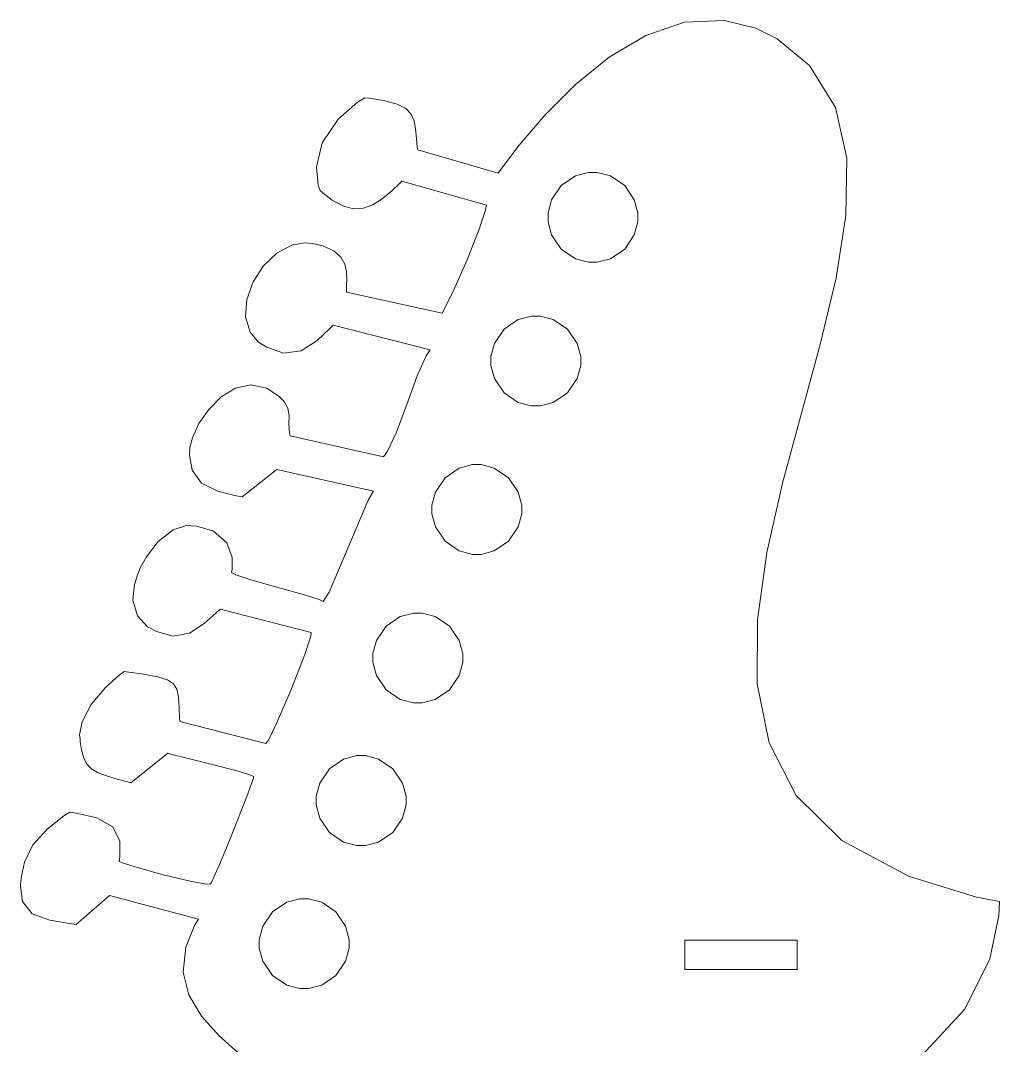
# Model space of a CAD drawing. Header units: millimetres. Extents: x -1050 to 1166, y -878 to -90.
# Drawn here: x -1008.9 to -943.5, y -475.5 to -407.1 of the extents above; entities that cross this region are included whole.
import ezdxf

# ---------------------------------------------------------------- set-up
doc = ezdxf.new("R2010")
doc.units = ezdxf.units.MM
doc.header["$MEASUREMENT"] = 0
doc.layers.add('Layer 1', color=7, linetype='Continuous')

msp = doc.modelspace()

# ---------------------------------------------------------------- linework, layer by layer
at = {"layer": 'Layer 1', "color": 142, "lineweight": 9}
for points in [[(-964.5474, -407.187), (-964.5474, -407.187), (-961.8737, -407.067), (-961.8737, -407.067)], [(-961.8737, -407.067), (-961.8737, -407.067), (-959.782, -407.578), (-959.782, -407.578)], [(-967.1269, -408.065), (-967.1269, -408.065), (-964.5474, -407.187), (-964.5474, -407.187)], [(-959.782, -407.578), (-959.782, -407.578), (-959.1548, -407.889), (-959.1548, -407.889)], [(-969.5674, -409.508), (-969.5674, -409.508), (-967.1269, -408.065), (-967.1269, -408.065)], [(-959.1548, -407.889), (-959.1548, -407.889), (-958.3473, -408.295), (-958.3473, -408.295)], [(-958.3473, -408.295), (-958.3473, -408.295), (-956.1978, -410.062), (-956.1978, -410.062)], [(-971.8206, -411.335), (-971.8206, -411.335), (-969.5674, -409.508), (-969.5674, -409.508)], [(-956.1978, -410.062), (-956.1978, -410.062), (-954.4477, -412.881), (-954.4477, -412.881)], [(-973.8378, -413.36), (-973.8378, -413.36), (-971.8206, -411.335), (-971.8206, -411.335)], [(-987.6667, -413.643), (-987.6667, -413.643), (-986.3755, -412.514), (-986.3755, -412.514)], [(-986.3755, -412.514), (-986.3755, -412.514), (-985.8943, -412.221), (-985.8943, -412.221)], [(-985.8943, -412.221), (-985.8943, -412.221), (-985.5789, -412.256), (-985.5789, -412.256)], [(-985.5789, -412.256), (-985.5789, -412.256), (-984.6349, -412.401), (-984.6349, -412.401)], [(-984.6349, -412.401), (-984.6349, -412.401), (-983.7406, -412.641), (-983.7406, -412.641)], [(-983.7406, -412.641), (-983.7406, -412.641), (-983.1465, -412.941), (-983.1465, -412.941)], [(-983.1465, -412.941), (-983.1465, -412.941), (-982.7856, -413.315), (-982.7856, -413.315)], [(-954.4477, -412.881), (-954.4477, -412.881), (-953.7033, -416.25), (-953.7033, -416.25)], [(-988.7331, -415.23), (-988.7331, -415.23), (-987.6667, -413.643), (-987.6667, -413.643)], [(-982.7856, -413.315), (-982.7856, -413.315), (-982.5927, -413.77), (-982.5927, -413.77)], [(-982.5927, -413.77), (-982.5927, -413.77), (-982.5016, -414.316), (-982.5016, -414.316)], [(-975.5727, -415.392), (-975.5727, -415.392), (-973.8378, -413.36), (-973.8378, -413.36)], [(-982.5016, -414.316), (-982.5016, -414.316), (-982.4466, -414.955), (-982.4466, -414.955)], [(-989.1233, -416.856), (-989.1233, -416.856), (-988.7331, -415.23), (-988.7331, -415.23)], [(-982.4466, -414.955), (-982.4466, -414.955), (-982.3902, -415.512), (-982.3902, -415.512)], [(-982.3902, -415.512), (-982.3902, -415.512), (-982.3612, -415.699), (-982.3612, -415.699)], [(-982.3612, -415.699), (-982.3612, -415.699), (-976.9757, -417.252), (-976.9757, -417.252)], [(-976.6381, -416.779), (-976.6381, -416.779), (-975.5727, -415.392), (-975.5727, -415.392)], [(-953.7033, -416.25), (-953.7033, -416.25), (-953.7626, -420.074), (-953.7626, -420.074)], [(-989.0062, -418.056), (-989.0062, -418.056), (-989.1233, -416.856), (-989.1233, -416.856)], [(-976.9757, -417.252), (-976.9757, -417.252), (-976.6381, -416.779), (-976.6381, -416.779)], [(-971.8259, -417.446), (-971.8259, -417.446), (-970.9496, -417.209), (-970.9496, -417.209)], [(-970.9496, -417.209), (-970.9496, -417.209), (-970.6575, -417.209), (-970.6575, -417.209)], [(-970.6575, -417.209), (-970.6575, -417.209), (-970.3668, -417.209), (-970.3668, -417.209)], [(-970.3668, -417.209), (-970.3668, -417.209), (-969.4901, -417.446), (-969.4901, -417.446)], [(-988.8682, -418.419), (-988.8682, -418.419), (-989.0062, -418.056), (-989.0062, -418.056)], [(-983.5822, -417.954), (-983.5822, -417.954), (-984.0863, -418.44), (-984.0863, -418.44)], [(-983.4182, -417.788), (-983.4182, -417.788), (-983.5822, -417.954), (-983.5822, -417.954)], [(-977.7737, -419.386), (-977.7737, -419.386), (-983.4182, -417.788), (-983.4182, -417.788)], [(-972.7794, -418.088), (-972.7794, -418.088), (-971.8259, -417.446), (-971.8259, -417.446)], [(-969.4901, -417.446), (-969.4901, -417.446), (-968.5366, -418.088), (-968.5366, -418.088)], [(-988.6795, -418.592), (-988.6795, -418.592), (-988.8682, -418.419), (-988.8682, -418.419)], [(-988.0621, -419.068), (-988.0621, -419.068), (-988.6795, -418.592), (-988.6795, -418.592)], [(-984.0863, -418.44), (-984.0863, -418.44), (-984.7259, -418.97), (-984.7259, -418.97)], [(-973.4218, -419.04), (-973.4218, -419.04), (-972.7794, -418.088), (-972.7794, -418.088)], [(-968.5366, -418.088), (-968.5366, -418.088), (-967.8931, -419.04), (-967.8931, -419.04)], [(-987.3234, -419.467), (-987.3234, -419.467), (-988.0621, -419.068), (-988.0621, -419.068)], [(-985.3528, -419.365), (-985.3528, -419.365), (-985.9839, -419.591), (-985.9839, -419.591)], [(-984.7259, -418.97), (-984.7259, -418.97), (-985.3528, -419.365), (-985.3528, -419.365)], [(-977.8591, -419.795), (-977.8591, -419.795), (-977.7737, -419.386), (-977.7737, -419.386)], [(-973.6575, -419.915), (-973.6575, -419.915), (-973.4218, -419.04), (-973.4218, -419.04)], [(-967.8931, -419.04), (-967.8931, -419.04), (-967.6575, -419.915), (-967.6575, -419.915)], [(-986.6358, -419.633), (-986.6358, -419.633), (-987.3234, -419.467), (-987.3234, -419.467)], [(-985.9839, -419.591), (-985.9839, -419.591), (-986.6358, -419.633), (-986.6358, -419.633)], [(-978.2602, -421.002), (-978.2602, -421.002), (-977.8591, -419.795), (-977.8591, -419.795)], [(-973.6575, -420.208), (-973.6575, -420.208), (-973.6575, -419.915), (-973.6575, -419.915)], [(-967.6575, -419.915), (-967.6575, -419.915), (-967.6575, -420.208), (-967.6575, -420.208)], [(-953.7626, -420.074), (-953.7626, -420.074), (-954.4227, -424.251), (-954.4227, -424.251)], [(-973.6575, -420.501), (-973.6575, -420.501), (-973.6575, -420.208), (-973.6575, -420.208)], [(-973.4218, -421.376), (-973.4218, -421.376), (-973.6575, -420.501), (-973.6575, -420.501)], [(-967.6575, -420.501), (-967.6575, -420.501), (-967.8931, -421.376), (-967.8931, -421.376)], [(-967.6575, -420.208), (-967.6575, -420.208), (-967.6575, -420.501), (-967.6575, -420.501)], [(-979.0554, -423.041), (-979.0554, -423.041), (-978.2602, -421.002), (-978.2602, -421.002)], [(-972.7794, -422.328), (-972.7794, -422.328), (-973.4218, -421.376), (-973.4218, -421.376)], [(-967.8931, -421.376), (-967.8931, -421.376), (-968.5366, -422.328), (-968.5366, -422.328)], [(-991.7525, -422.586), (-991.7525, -422.586), (-990.7147, -422.042), (-990.7147, -422.042)], [(-990.7147, -422.042), (-990.7147, -422.042), (-989.8715, -421.898), (-989.8715, -421.898)], [(-989.8715, -421.898), (-989.8715, -421.898), (-989.5999, -421.933), (-989.5999, -421.933)], [(-989.5999, -421.933), (-989.5999, -421.933), (-989.3547, -421.961), (-989.3547, -421.961)], [(-989.3547, -421.961), (-989.3547, -421.961), (-988.6255, -422.138), (-988.6255, -422.138)], [(-988.6255, -422.138), (-988.6255, -422.138), (-987.9394, -422.462), (-987.9394, -422.462)], [(-992.6511, -423.45), (-992.6511, -423.45), (-991.7525, -422.586), (-991.7525, -422.586)], [(-987.9394, -422.462), (-987.9394, -422.462), (-987.4931, -422.875), (-987.4931, -422.875)], [(-971.8259, -422.97), (-971.8259, -422.97), (-972.7794, -422.328), (-972.7794, -422.328)], [(-968.5366, -422.328), (-968.5366, -422.328), (-969.4901, -422.97), (-969.4901, -422.97)], [(-993.3439, -424.522), (-993.3439, -424.522), (-992.6511, -423.45), (-992.6511, -423.45)], [(-987.4931, -422.875), (-987.4931, -422.875), (-987.2352, -423.341), (-987.2352, -423.341)], [(-987.2352, -423.341), (-987.2352, -423.341), (-987.1181, -423.838), (-987.1181, -423.838)], [(-979.9496, -425.055), (-979.9496, -425.055), (-979.0554, -423.041), (-979.0554, -423.041)], [(-970.9496, -423.21), (-970.9496, -423.21), (-971.8259, -422.97), (-971.8259, -422.97)], [(-970.6575, -423.21), (-970.6575, -423.21), (-970.9496, -423.21), (-970.9496, -423.21)], [(-970.3668, -423.21), (-970.3668, -423.21), (-970.6575, -423.21), (-970.6575, -423.21)], [(-969.4901, -422.97), (-969.4901, -422.97), (-970.3668, -423.21), (-970.3668, -423.21)], [(-987.1181, -423.838), (-987.1181, -423.838), (-987.0906, -424.335), (-987.0906, -424.335)], [(-993.7672, -425.694), (-993.7672, -425.694), (-993.3439, -424.522), (-993.3439, -424.522)], [(-987.1043, -424.801), (-987.1043, -424.801), (-987.1124, -425.108), (-987.1124, -425.108)], [(-987.0906, -424.335), (-987.0906, -424.335), (-987.1043, -424.801), (-987.1043, -424.801)], [(-954.4227, -424.251), (-954.4227, -424.251), (-955.4824, -428.685), (-955.4824, -428.685)], [(-987.1124, -425.108), (-987.1124, -425.108), (-987.1072, -425.21), (-987.1072, -425.21)], [(-987.1072, -425.21), (-987.1072, -425.21), (-980.7296, -426.607), (-980.7296, -426.607)], [(-980.5187, -426.23), (-980.5187, -426.23), (-979.9496, -425.055), (-979.9496, -425.055)], [(-993.854, -426.847), (-993.854, -426.847), (-993.7672, -425.694), (-993.7672, -425.694)], [(-980.7296, -426.607), (-980.7296, -426.607), (-980.5187, -426.23), (-980.5187, -426.23)], [(-993.5411, -427.881), (-993.5411, -427.881), (-993.854, -426.847), (-993.854, -426.847)], [(-975.6391, -427.034), (-975.6391, -427.034), (-974.7628, -426.798), (-974.7628, -426.798)], [(-974.7628, -426.798), (-974.7628, -426.798), (-974.4703, -426.798), (-974.4703, -426.798)], [(-974.4703, -426.798), (-974.4703, -426.798), (-974.1796, -426.798), (-974.1796, -426.798)], [(-974.1796, -426.798), (-974.1796, -426.798), (-973.3033, -427.034), (-973.3033, -427.034)], [(-987.9944, -427.394), (-987.9944, -427.394), (-988.2604, -427.659), (-988.2604, -427.659)], [(-981.5273, -429.041), (-981.5273, -429.041), (-987.9944, -427.394), (-987.9944, -427.394)], [(-976.5926, -427.676), (-976.5926, -427.676), (-975.6391, -427.034), (-975.6391, -427.034)], [(-973.3033, -427.034), (-973.3033, -427.034), (-972.3498, -427.676), (-972.3498, -427.676)], [(-992.9911, -428.533), (-992.9911, -428.533), (-993.5411, -427.881), (-993.5411, -427.881)], [(-988.2604, -427.659), (-988.2604, -427.659), (-989.0831, -428.438), (-989.0831, -428.438)], [(-977.2347, -428.629), (-977.2347, -428.629), (-976.5926, -427.676), (-976.5926, -427.676)], [(-972.3498, -427.676), (-972.3498, -427.676), (-971.7063, -428.629), (-971.7063, -428.629)], [(-992.7611, -428.678), (-992.7611, -428.678), (-992.9911, -428.533), (-992.9911, -428.533)], [(-992.4345, -428.879), (-992.4345, -428.879), (-992.7611, -428.678), (-992.7611, -428.678)], [(-991.3116, -429.267), (-991.3116, -429.267), (-992.4345, -428.879), (-992.4345, -428.879)], [(-989.0831, -428.438), (-989.0831, -428.438), (-990.1375, -429.126), (-990.1375, -429.126)], [(-977.4703, -429.507), (-977.4703, -429.507), (-977.2347, -428.629), (-977.2347, -428.629)], [(-971.7063, -428.629), (-971.7063, -428.629), (-971.4706, -429.507), (-971.4706, -429.507)], [(-955.4824, -428.685), (-955.4824, -428.685), (-956.7393, -433.282), (-956.7393, -433.282)], [(-990.1375, -429.126), (-990.1375, -429.126), (-991.3116, -429.267), (-991.3116, -429.267)], [(-982.3955, -430.795), (-982.3955, -430.795), (-981.7866, -429.454), (-981.7866, -429.454)], [(-981.7866, -429.454), (-981.7866, -429.454), (-981.5273, -429.041), (-981.5273, -429.041)], [(-977.4703, -429.8), (-977.4703, -429.8), (-977.4703, -429.507), (-977.4703, -429.507)], [(-971.4706, -429.507), (-971.4706, -429.507), (-971.4706, -429.8), (-971.4706, -429.8)], [(-977.4703, -430.089), (-977.4703, -430.089), (-977.4703, -429.8), (-977.4703, -429.8)], [(-977.2347, -430.964), (-977.2347, -430.964), (-977.4703, -430.089), (-977.4703, -430.089)], [(-971.4706, -430.089), (-971.4706, -430.089), (-971.7063, -430.964), (-971.7063, -430.964)], [(-971.4706, -429.8), (-971.4706, -429.8), (-971.4706, -430.089), (-971.4706, -430.089)], [(-983.0834, -432.696), (-983.0834, -432.696), (-982.3955, -430.795), (-982.3955, -430.795)], [(-976.5926, -431.92), (-976.5926, -431.92), (-977.2347, -430.964), (-977.2347, -430.964)], [(-971.7063, -430.964), (-971.7063, -430.964), (-972.3498, -431.92), (-972.3498, -431.92)], [(-995.4856, -432.199), (-995.4856, -432.199), (-994.5307, -431.613), (-994.5307, -431.613)], [(-994.5307, -431.613), (-994.5307, -431.613), (-993.4942, -431.377), (-993.4942, -431.377)], [(-993.4942, -431.377), (-993.4942, -431.377), (-992.4235, -431.606), (-992.4235, -431.606)], [(-992.4235, -431.606), (-992.4235, -431.606), (-991.5857, -432.178), (-991.5857, -432.178)], [(-996.315, -433.024), (-996.315, -433.024), (-995.4856, -432.199), (-995.4856, -432.199)], [(-991.5857, -432.178), (-991.5857, -432.178), (-991.3652, -432.421), (-991.3652, -432.421)], [(-991.3652, -432.421), (-991.3652, -432.421), (-991.2632, -432.534), (-991.2632, -432.534)], [(-975.6391, -432.562), (-975.6391, -432.562), (-976.5926, -431.92), (-976.5926, -431.92)], [(-972.3498, -431.92), (-972.3498, -431.92), (-973.3033, -432.562), (-973.3033, -432.562)], [(-996.9726, -433.966), (-996.9726, -433.966), (-996.315, -433.024), (-996.315, -433.024)], [(-991.2632, -432.534), (-991.2632, -432.534), (-991.029, -432.94), (-991.029, -432.94)], [(-991.029, -432.94), (-991.029, -432.94), (-990.9489, -433.434), (-990.9489, -433.434)], [(-983.7724, -434.555), (-983.7724, -434.555), (-983.0834, -432.696), (-983.0834, -432.696)], [(-974.7628, -432.798), (-974.7628, -432.798), (-975.6391, -432.562), (-975.6391, -432.562)], [(-974.4703, -432.798), (-974.4703, -432.798), (-974.7628, -432.798), (-974.7628, -432.798)], [(-974.1796, -432.798), (-974.1796, -432.798), (-974.4703, -432.798), (-974.4703, -432.798)], [(-973.3033, -432.562), (-973.3033, -432.562), (-974.1796, -432.798), (-974.1796, -432.798)], [(-990.9489, -433.434), (-990.9489, -433.434), (-990.956, -434.019), (-990.956, -434.019)], [(-956.7393, -433.282), (-956.7393, -433.282), (-957.9892, -437.942), (-957.9892, -437.942)], [(-997.4093, -434.919), (-997.4093, -434.919), (-996.9726, -433.966), (-996.9726, -433.966)], [(-990.956, -434.019), (-990.956, -434.019), (-990.9147, -434.612), (-990.9147, -434.612)], [(-997.5748, -435.547), (-997.5748, -435.547), (-997.4093, -434.919), (-997.4093, -434.919)], [(-990.9147, -434.612), (-990.9147, -434.612), (-990.8773, -434.802), (-990.8773, -434.802)], [(-990.8773, -434.802), (-990.8773, -434.802), (-984.6472, -436.189), (-984.6472, -436.189)], [(-984.3827, -435.811), (-984.3827, -435.811), (-983.7724, -434.555), (-983.7724, -434.555)], [(-997.5914, -436.086), (-997.5914, -436.086), (-997.5801, -435.758), (-997.5801, -435.758)], [(-997.5801, -435.758), (-997.5801, -435.758), (-997.5748, -435.547), (-997.5748, -435.547)], [(-984.6472, -436.189), (-984.6472, -436.189), (-984.3827, -435.811), (-984.3827, -435.811)], [(-997.415, -437.078), (-997.415, -437.078), (-997.5914, -436.086), (-997.5914, -436.086)], [(-996.7962, -437.946), (-996.7962, -437.946), (-997.415, -437.078), (-997.415, -437.078)], [(-991.7564, -437.039), (-991.7564, -437.039), (-994.0798, -438.856), (-994.0798, -438.856)], [(-985.3031, -438.492), (-985.3031, -438.492), (-991.7564, -437.039), (-991.7564, -437.039)], [(-980.5338, -437.589), (-980.5338, -437.589), (-979.5803, -436.947), (-979.5803, -436.947)], [(-979.5803, -436.947), (-979.5803, -436.947), (-978.7036, -436.711), (-978.7036, -436.711)], [(-978.7036, -436.711), (-978.7036, -436.711), (-978.4115, -436.711), (-978.4115, -436.711)], [(-978.4115, -436.711), (-978.4115, -436.711), (-978.1209, -436.711), (-978.1209, -436.711)], [(-978.1209, -436.711), (-978.1209, -436.711), (-977.2445, -436.947), (-977.2445, -436.947)], [(-977.2445, -436.947), (-977.2445, -436.947), (-976.291, -437.589), (-976.291, -437.589)], [(-981.1759, -438.542), (-981.1759, -438.542), (-980.5338, -437.589), (-980.5338, -437.589)], [(-976.291, -437.589), (-976.291, -437.589), (-975.6486, -438.542), (-975.6486, -438.542)], [(-995.6962, -438.492), (-995.6962, -438.492), (-996.7962, -437.946), (-996.7962, -437.946)], [(-994.488, -438.789), (-994.488, -438.789), (-995.6962, -438.492), (-995.6962, -438.492)], [(-985.6781, -439.085), (-985.6781, -439.085), (-985.3031, -438.492), (-985.3031, -438.492)], [(-981.4116, -439.42), (-981.4116, -439.42), (-981.1759, -438.542), (-981.1759, -438.542)], [(-975.6486, -438.542), (-975.6486, -438.542), (-975.4115, -439.42), (-975.4115, -439.42)], [(-957.9892, -437.942), (-957.9892, -437.942), (-959.0324, -442.57), (-959.0324, -442.57)], [(-994.0798, -438.856), (-994.0798, -438.856), (-994.488, -438.789), (-994.488, -438.789)], [(-986.9488, -442.144), (-986.9488, -442.144), (-985.6781, -439.085), (-985.6781, -439.085)], [(-981.4116, -439.709), (-981.4116, -439.709), (-981.4116, -439.42), (-981.4116, -439.42)], [(-981.4116, -440.002), (-981.4116, -440.002), (-981.4116, -439.709), (-981.4116, -439.709)], [(-975.4115, -439.42), (-975.4115, -439.42), (-975.4115, -439.709), (-975.4115, -439.709)], [(-975.4115, -439.709), (-975.4115, -439.709), (-975.4115, -440.002), (-975.4115, -440.002)], [(-981.1759, -440.877), (-981.1759, -440.877), (-981.4116, -440.002), (-981.4116, -440.002)], [(-975.4115, -440.002), (-975.4115, -440.002), (-975.6486, -440.877), (-975.6486, -440.877)], [(-999.69, -441.844), (-999.69, -441.844), (-998.6797, -441.068), (-998.6797, -441.068)], [(-998.6797, -441.068), (-998.6797, -441.068), (-997.7896, -440.778), (-997.7896, -440.778)], [(-997.7896, -440.778), (-997.7896, -440.778), (-997.4975, -440.792), (-997.4975, -440.792)], [(-997.4975, -440.792), (-997.4975, -440.792), (-997.1172, -440.814), (-997.1172, -440.814)], [(-997.1172, -440.814), (-997.1172, -440.814), (-995.9887, -441.159), (-995.9887, -441.159)], [(-995.9887, -441.159), (-995.9887, -441.159), (-995.1078, -441.932), (-995.1078, -441.932)], [(-980.5338, -441.833), (-980.5338, -441.833), (-981.1759, -440.877), (-981.1759, -440.877)], [(-975.6486, -440.877), (-975.6486, -440.877), (-976.291, -441.833), (-976.291, -441.833)], [(-1000.4767, -442.863), (-1000.4767, -442.863), (-999.69, -441.844), (-999.69, -441.844)], [(-995.1078, -441.932), (-995.1078, -441.932), (-994.7497, -442.916), (-994.7497, -442.916)], [(-979.5803, -442.475), (-979.5803, -442.475), (-980.5338, -441.833), (-980.5338, -441.833)], [(-976.291, -441.833), (-976.291, -441.833), (-977.2445, -442.475), (-977.2445, -442.475)], [(-988.2646, -445.234), (-988.2646, -445.234), (-986.9488, -442.144), (-986.9488, -442.144)], [(-978.7036, -442.712), (-978.7036, -442.712), (-979.5803, -442.475), (-979.5803, -442.475)], [(-977.2445, -442.475), (-977.2445, -442.475), (-978.1209, -442.712), (-978.1209, -442.712)], [(-959.0324, -442.57), (-959.0324, -442.57), (-959.6635, -447.068), (-959.6635, -447.068)], [(-1000.8845, -443.601), (-1000.8845, -443.601), (-1000.4767, -442.863), (-1000.4767, -442.863)], [(-994.7497, -442.916), (-994.7497, -442.916), (-994.7469, -443.682), (-994.7469, -443.682)], [(-978.4115, -442.712), (-978.4115, -442.712), (-978.7036, -442.712), (-978.7036, -442.712)], [(-978.1209, -442.712), (-978.1209, -442.712), (-978.4115, -442.712), (-978.4115, -442.712)], [(-1001.0694, -444.07), (-1001.0694, -444.07), (-1000.9868, -443.862), (-1000.9868, -443.862)], [(-1000.9868, -443.862), (-1000.9868, -443.862), (-1000.8845, -443.601), (-1000.8845, -443.601)], [(-994.7469, -443.682), (-994.7469, -443.682), (-994.8019, -443.922), (-994.8019, -443.922)], [(-994.8019, -443.922), (-994.8019, -443.922), (-994.5046, -444.07), (-994.5046, -444.07)], [(-1001.3724, -445.763), (-1001.3724, -445.763), (-1001.2638, -444.719), (-1001.2638, -444.719)], [(-1001.2638, -444.719), (-1001.2638, -444.719), (-1001.0694, -444.07), (-1001.0694, -444.07)], [(-994.5046, -444.07), (-994.5046, -444.07), (-993.4942, -444.401), (-993.4942, -444.401)], [(-993.4942, -444.401), (-993.4942, -444.401), (-991.6971, -444.909), (-991.6971, -444.909)], [(-991.6971, -444.909), (-991.6971, -444.909), (-989.9184, -445.407), (-989.9184, -445.407)], [(-989.9184, -445.407), (-989.9184, -445.407), (-988.937, -445.714), (-988.937, -445.714)], [(-988.6615, -445.844), (-988.6615, -445.844), (-988.2646, -445.234), (-988.2646, -445.234)], [(-1001.0722, -446.811), (-1001.0722, -446.811), (-1001.3724, -445.763), (-1001.3724, -445.763)], [(-988.937, -445.714), (-988.937, -445.714), (-988.6615, -445.844), (-988.6615, -445.844)], [(-995.8218, -446.606), (-995.8218, -446.606), (-996.6099, -447.315), (-996.6099, -447.315)], [(-995.5572, -446.373), (-995.5572, -446.373), (-995.8218, -446.606), (-995.8218, -446.606)], [(-989.469, -447.915), (-989.469, -447.915), (-995.5572, -446.373), (-995.5572, -446.373)], [(-983.5215, -446.86), (-983.5215, -446.86), (-982.6449, -446.624), (-982.6449, -446.624)], [(-982.6449, -446.624), (-982.6449, -446.624), (-982.3528, -446.624), (-982.3528, -446.624)], [(-982.3528, -446.624), (-982.3528, -446.624), (-982.0621, -446.624), (-982.0621, -446.624)], [(-982.0621, -446.624), (-982.0621, -446.624), (-981.1858, -446.86), (-981.1858, -446.86)], [(-1000.3956, -447.534), (-1000.3956, -447.534), (-1001.0722, -446.811), (-1001.0722, -446.811)], [(-996.6099, -447.315), (-996.6099, -447.315), (-997.59, -447.975), (-997.59, -447.975)], [(-984.4751, -447.502), (-984.4751, -447.502), (-983.5215, -446.86), (-983.5215, -446.86)], [(-981.1858, -446.86), (-981.1858, -446.86), (-980.2319, -447.502), (-980.2319, -447.502)], [(-959.6635, -447.068), (-959.6635, -447.068), (-959.6826, -451.337), (-959.6826, -451.337)], [(-1000.1187, -447.682), (-1000.1187, -447.682), (-1000.3956, -447.534), (-1000.3956, -447.534)], [(-999.792, -447.855), (-999.792, -447.855), (-1000.1187, -447.682), (-1000.1187, -447.682)], [(-998.6948, -448.158), (-998.6948, -448.158), (-999.792, -447.855), (-999.792, -447.855)], [(-997.59, -447.975), (-997.59, -447.975), (-998.6948, -448.158), (-998.6948, -448.158)], [(-989.9043, -449.386), (-989.9043, -449.386), (-989.4979, -448.162), (-989.4979, -448.162)], [(-989.4979, -448.162), (-989.4979, -448.162), (-989.469, -447.915), (-989.469, -447.915)], [(-985.1171, -448.455), (-985.1171, -448.455), (-984.4751, -447.502), (-984.4751, -447.502)], [(-980.2319, -447.502), (-980.2319, -447.502), (-979.5898, -448.455), (-979.5898, -448.455)], [(-985.3528, -449.33), (-985.3528, -449.33), (-985.1171, -448.455), (-985.1171, -448.455)], [(-979.5898, -448.455), (-979.5898, -448.455), (-979.3528, -449.33), (-979.3528, -449.33)], [(-990.799, -451.718), (-990.799, -451.718), (-989.9043, -449.386), (-989.9043, -449.386)], [(-985.3528, -449.622), (-985.3528, -449.622), (-985.3528, -449.33), (-985.3528, -449.33)], [(-979.3528, -449.33), (-979.3528, -449.33), (-979.3528, -449.622), (-979.3528, -449.622)], [(-985.3528, -449.915), (-985.3528, -449.915), (-985.3528, -449.622), (-985.3528, -449.622)], [(-985.1171, -450.79), (-985.1171, -450.79), (-985.3528, -449.915), (-985.3528, -449.915)], [(-979.3528, -449.915), (-979.3528, -449.915), (-979.5898, -450.79), (-979.5898, -450.79)], [(-979.3528, -449.622), (-979.3528, -449.622), (-979.3528, -449.915), (-979.3528, -449.915)], [(-1003.2026, -451.584), (-1003.2026, -451.584), (-1002.2904, -450.762), (-1002.2904, -450.762)], [(-1002.2904, -450.762), (-1002.2904, -450.762), (-1001.9651, -450.515), (-1001.9651, -450.515)], [(-1001.9651, -450.515), (-1001.9651, -450.515), (-1001.6412, -450.561), (-1001.6412, -450.561)], [(-1001.6412, -450.561), (-1001.6412, -450.561), (-1000.6655, -450.705), (-1000.6655, -450.705)], [(-1000.6655, -450.705), (-1000.6655, -450.705), (-999.7228, -450.878), (-999.7228, -450.878)], [(-999.7228, -450.878), (-999.7228, -450.878), (-999.078, -451.076), (-999.078, -451.076)], [(-984.4751, -451.743), (-984.4751, -451.743), (-985.1171, -450.79), (-985.1171, -450.79)], [(-979.5898, -450.79), (-979.5898, -450.79), (-980.2319, -451.743), (-980.2319, -451.743)], [(-1004.1643, -452.72), (-1004.1643, -452.72), (-1003.2026, -451.584), (-1003.2026, -451.584)], [(-999.078, -451.076), (-999.078, -451.076), (-998.6716, -451.341), (-998.6716, -451.341)], [(-998.6716, -451.341), (-998.6716, -451.341), (-998.444, -451.711), (-998.444, -451.711)], [(-959.6826, -451.337), (-959.6826, -451.337), (-958.8878, -455.281), (-958.8878, -455.281)], [(-998.444, -451.711), (-998.444, -451.711), (-998.3368, -452.226), (-998.3368, -452.226)], [(-998.3368, -452.226), (-998.3368, -452.226), (-998.2885, -452.932), (-998.2885, -452.932)], [(-991.7882, -454.004), (-991.7882, -454.004), (-990.799, -451.718), (-990.799, -451.718)], [(-983.5215, -452.385), (-983.5215, -452.385), (-984.4751, -451.743), (-984.4751, -451.743)], [(-980.2319, -451.743), (-980.2319, -451.743), (-981.1858, -452.385), (-981.1858, -452.385)], [(-1004.7626, -453.884), (-1004.7626, -453.884), (-1004.1643, -452.72), (-1004.1643, -452.72)], [(-998.2885, -452.932), (-998.2885, -452.932), (-998.2567, -453.637), (-998.2567, -453.637)], [(-982.6449, -452.625), (-982.6449, -452.625), (-983.5215, -452.385), (-983.5215, -452.385)], [(-982.3528, -452.625), (-982.3528, -452.625), (-982.6449, -452.625), (-982.6449, -452.625)], [(-982.0621, -452.625), (-982.0621, -452.625), (-982.3528, -452.625), (-982.3528, -452.625)], [(-981.1858, -452.385), (-981.1858, -452.385), (-982.0621, -452.625), (-982.0621, -452.625)], [(-998.2567, -453.637), (-998.2567, -453.637), (-998.2415, -453.87), (-998.2415, -453.87)], [(-1004.9348, -454.755), (-1004.9348, -454.755), (-1004.7626, -453.884), (-1004.7626, -453.884)], [(-998.2415, -453.87), (-998.2415, -453.87), (-992.5036, -455.337), (-992.5036, -455.337)], [(-992.3505, -455.15), (-992.3505, -455.15), (-991.7882, -454.004), (-991.7882, -454.004)], [(-1004.9073, -455.041), (-1004.9073, -455.041), (-1004.9348, -454.755), (-1004.9348, -454.755)], [(-1004.8907, -455.218), (-1004.8907, -455.218), (-1004.9073, -455.041), (-1004.9073, -455.041)], [(-1004.8106, -455.761), (-1004.8106, -455.761), (-1004.8907, -455.218), (-1004.8907, -455.218)], [(-992.5036, -455.337), (-992.5036, -455.337), (-992.3505, -455.15), (-992.3505, -455.15)], [(-958.8878, -455.281), (-958.8878, -455.281), (-957.0741, -458.802), (-957.0741, -458.802)], [(-1004.6631, -456.311), (-1004.6631, -456.311), (-1004.8106, -455.761), (-1004.8106, -455.761)], [(-1004.4427, -456.724), (-1004.4427, -456.724), (-1004.6631, -456.311), (-1004.6631, -456.311)], [(-999.0423, -455.972), (-999.0423, -455.972), (-1001.5213, -457.952), (-1001.5213, -457.952)], [(-998.7859, -456.061), (-998.7859, -456.061), (-999.0423, -455.972), (-999.0423, -455.972)], [(-997.857, -456.297), (-997.857, -456.297), (-998.7859, -456.061), (-998.7859, -456.061)], [(-996.1746, -456.706), (-996.1746, -456.706), (-997.857, -456.297), (-997.857, -456.297)], [(-988.2604, -457.02), (-988.2604, -457.02), (-987.3068, -456.378), (-987.3068, -456.378)], [(-987.3068, -456.378), (-987.3068, -456.378), (-986.4305, -456.142), (-986.4305, -456.142)], [(-986.4305, -456.142), (-986.4305, -456.142), (-986.1384, -456.142), (-986.1384, -456.142)], [(-986.1384, -456.142), (-986.1384, -456.142), (-985.8474, -456.142), (-985.8474, -456.142)], [(-985.8474, -456.142), (-985.8474, -456.142), (-984.9711, -456.378), (-984.9711, -456.378)], [(-984.9711, -456.378), (-984.9711, -456.378), (-984.0175, -457.02), (-984.0175, -457.02)], [(-1004.1301, -457.038), (-1004.1301, -457.038), (-1004.4427, -456.724), (-1004.4427, -456.724)], [(-1003.7015, -457.285), (-1003.7015, -457.285), (-1004.1301, -457.038), (-1004.1301, -457.038)], [(-994.4975, -457.14), (-994.4975, -457.14), (-996.1746, -456.706), (-996.1746, -456.706)], [(-988.9028, -457.973), (-988.9028, -457.973), (-988.2604, -457.02), (-988.2604, -457.02)], [(-984.0175, -457.02), (-984.0175, -457.02), (-983.3755, -457.973), (-983.3755, -457.973)], [(-1003.1391, -457.496), (-1003.1391, -457.496), (-1003.7015, -457.285), (-1003.7015, -457.285)], [(-1002.4198, -457.708), (-1002.4198, -457.708), (-1003.1391, -457.496), (-1003.1391, -457.496)], [(-1001.746, -457.888), (-1001.746, -457.888), (-1002.4198, -457.708), (-1002.4198, -457.708)], [(-993.5771, -457.419), (-993.5771, -457.419), (-994.4975, -457.14), (-994.4975, -457.14)], [(-993.3277, -457.542), (-993.3277, -457.542), (-993.5771, -457.419), (-993.5771, -457.419)], [(-993.442, -457.941), (-993.442, -457.941), (-993.3316, -457.641), (-993.3316, -457.641)], [(-993.3316, -457.641), (-993.3316, -457.641), (-993.3277, -457.542), (-993.3277, -457.542)], [(-1001.5213, -457.952), (-1001.5213, -457.952), (-1001.746, -457.888), (-1001.746, -457.888)], [(-993.7341, -458.749), (-993.7341, -458.749), (-993.442, -457.941), (-993.442, -457.941)], [(-989.1385, -458.851), (-989.1385, -458.851), (-988.9028, -457.973), (-988.9028, -457.973)], [(-983.3755, -457.973), (-983.3755, -457.973), (-983.1384, -458.851), (-983.1384, -458.851)], [(-994.1504, -459.832), (-994.1504, -459.832), (-993.7341, -458.749), (-993.7341, -458.749)], [(-989.1385, -459.144), (-989.1385, -459.144), (-989.1385, -458.851), (-989.1385, -458.851)], [(-983.1384, -458.851), (-983.1384, -458.851), (-983.1384, -459.144), (-983.1384, -459.144)], [(-957.0741, -458.802), (-957.0741, -458.802), (-954.0409, -461.807), (-954.0409, -461.807)], [(-989.1385, -459.433), (-989.1385, -459.433), (-989.1385, -459.144), (-989.1385, -459.144)], [(-988.9028, -460.308), (-988.9028, -460.308), (-989.1385, -459.433), (-989.1385, -459.433)], [(-983.1384, -459.433), (-983.1384, -459.433), (-983.3755, -460.308), (-983.3755, -460.308)], [(-983.1384, -459.144), (-983.1384, -459.144), (-983.1384, -459.433), (-983.1384, -459.433)], [(-1007.0913, -461.017), (-1007.0913, -461.017), (-1005.9903, -460.163), (-1005.9903, -460.163)], [(-1005.9903, -460.163), (-1005.9903, -460.163), (-1005.5991, -459.917), (-1005.5991, -459.917)], [(-1005.5991, -459.917), (-1005.5991, -459.917), (-1005.1415, -459.976), (-1005.1415, -459.976)], [(-1005.1415, -459.976), (-1005.1415, -459.976), (-1003.784, -460.29), (-1003.784, -460.29)], [(-1003.784, -460.29), (-1003.784, -460.29), (-1002.7119, -460.901), (-1002.7119, -460.901)], [(-994.6368, -461.06), (-994.6368, -461.06), (-994.1504, -459.832), (-994.1504, -459.832)], [(-988.2604, -461.264), (-988.2604, -461.264), (-988.9028, -460.308), (-988.9028, -460.308)], [(-983.3755, -460.308), (-983.3755, -460.308), (-984.0175, -461.264), (-984.0175, -461.264)], [(-1008.0629, -462.104), (-1008.0629, -462.104), (-1007.0913, -461.017), (-1007.0913, -461.017)], [(-1002.7119, -460.901), (-1002.7119, -460.901), (-1002.2586, -461.839), (-1002.2586, -461.839)], [(-995.1367, -462.291), (-995.1367, -462.291), (-994.6368, -461.06), (-994.6368, -461.06)], [(-1002.2586, -461.839), (-1002.2586, -461.839), (-1002.2505, -462.869), (-1002.2505, -462.869)], [(-987.3068, -461.906), (-987.3068, -461.906), (-988.2604, -461.264), (-988.2604, -461.264)], [(-984.0175, -461.264), (-984.0175, -461.264), (-984.9711, -461.906), (-984.9711, -461.906)], [(-954.0409, -461.807), (-954.0409, -461.807), (-949.584, -464.192), (-949.584, -464.192)], [(-1008.6167, -463.243), (-1008.6167, -463.243), (-1008.0629, -462.104), (-1008.0629, -462.104)], [(-995.5985, -463.398), (-995.5985, -463.398), (-995.1367, -462.291), (-995.1367, -462.291)], [(-986.4305, -462.143), (-986.4305, -462.143), (-987.3068, -461.906), (-987.3068, -461.906)], [(-986.1384, -462.143), (-986.1384, -462.143), (-986.4305, -462.143), (-986.4305, -462.143)], [(-985.8474, -462.143), (-985.8474, -462.143), (-986.1384, -462.143), (-986.1384, -462.143)], [(-984.9711, -461.906), (-984.9711, -461.906), (-985.8474, -462.143), (-985.8474, -462.143)], [(-1002.2505, -462.869), (-1002.2505, -462.869), (-1002.3027, -463.204), (-1002.3027, -463.204)], [(-1002.3027, -463.204), (-1002.3027, -463.204), (-1002.0699, -463.303), (-1002.0699, -463.303)], [(-1008.8291, -464.189), (-1008.8291, -464.189), (-1008.6167, -463.243), (-1008.6167, -463.243)], [(-1002.0699, -463.303), (-1002.0699, -463.303), (-1001.0983, -463.61), (-1001.0983, -463.61)], [(-1001.0983, -463.61), (-1001.0983, -463.61), (-999.278, -464.118), (-999.278, -464.118)], [(-995.9665, -464.249), (-995.9665, -464.249), (-995.5985, -463.398), (-995.5985, -463.398)], [(-1008.8855, -464.845), (-1008.8855, -464.845), (-1008.8552, -464.506), (-1008.8552, -464.506)], [(-1008.8552, -464.506), (-1008.8552, -464.506), (-1008.8291, -464.189), (-1008.8291, -464.189)], [(-999.278, -464.118), (-999.278, -464.118), (-997.4425, -464.541), (-997.4425, -464.541)], [(-997.4425, -464.541), (-997.4425, -464.541), (-996.442, -464.714), (-996.442, -464.714)], [(-996.122, -464.598), (-996.122, -464.598), (-995.9665, -464.249), (-995.9665, -464.249)], [(-949.584, -464.192), (-949.584, -464.192), (-945.049, -465.582), (-945.049, -465.582)], [(-1008.7465, -465.886), (-1008.7465, -465.886), (-1008.8855, -464.845), (-1008.8855, -464.845)], [(-996.442, -464.714), (-996.442, -464.714), (-996.1855, -464.707), (-996.1855, -464.707)], [(-996.1855, -464.707), (-996.1855, -464.707), (-996.122, -464.598), (-996.122, -464.598)], [(-1008.1055, -466.69), (-1008.1055, -466.69), (-1008.7465, -465.886), (-1008.7465, -465.886)], [(-1002.949, -465.487), (-1002.949, -465.487), (-1005.1761, -467.417), (-1005.1761, -467.417)], [(-996.9959, -467.053), (-996.9959, -467.053), (-1002.949, -465.487), (-1002.949, -465.487)], [(-992.0584, -466.573), (-992.0584, -466.573), (-991.1048, -465.931), (-991.1048, -465.931)], [(-991.1048, -465.931), (-991.1048, -465.931), (-990.2282, -465.695), (-990.2282, -465.695)], [(-990.2282, -465.695), (-990.2282, -465.695), (-989.9361, -465.695), (-989.9361, -465.695)], [(-989.9361, -465.695), (-989.9361, -465.695), (-989.6454, -465.695), (-989.6454, -465.695)], [(-989.6454, -465.695), (-989.6454, -465.695), (-988.7691, -465.931), (-988.7691, -465.931)], [(-988.7691, -465.931), (-988.7691, -465.931), (-987.8155, -466.573), (-987.8155, -466.573)], [(-945.049, -465.582), (-945.049, -465.582), (-943.505, -465.868), (-943.505, -465.868)], [(-943.505, -465.868), (-943.505, -465.868), (-943.557, -466.834), (-943.557, -466.834)], [(-992.7019, -467.526), (-992.7019, -467.526), (-992.0584, -466.573), (-992.0584, -466.573)], [(-987.8155, -466.573), (-987.8155, -466.573), (-987.1731, -467.526), (-987.1731, -467.526)], [(-1006.9206, -467.131), (-1006.9206, -467.131), (-1008.1055, -466.69), (-1008.1055, -466.69)], [(-1005.6142, -467.357), (-1005.6142, -467.357), (-1006.9206, -467.131), (-1006.9206, -467.131)], [(-997.2605, -467.484), (-997.2605, -467.484), (-996.9959, -467.053), (-996.9959, -467.053)], [(-943.557, -466.834), (-943.557, -466.834), (-944.16, -469.71), (-944.16, -469.71)], [(-1005.1761, -467.417), (-1005.1761, -467.417), (-1005.6142, -467.357), (-1005.6142, -467.357)], [(-997.838, -468.916), (-997.838, -468.916), (-997.2605, -467.484), (-997.2605, -467.484)], [(-992.9361, -468.404), (-992.9361, -468.404), (-992.7019, -467.526), (-992.7019, -467.526)], [(-987.1731, -467.526), (-987.1731, -467.526), (-986.9361, -468.404), (-986.9361, -468.404)], [(-992.9361, -468.694), (-992.9361, -468.694), (-992.9361, -468.404), (-992.9361, -468.404)], [(-992.9361, -468.986), (-992.9361, -468.986), (-992.9361, -468.694), (-992.9361, -468.694)], [(-986.9361, -468.404), (-986.9361, -468.404), (-986.9361, -468.694), (-986.9361, -468.694)], [(-986.9361, -468.694), (-986.9361, -468.694), (-986.9361, -468.986), (-986.9361, -468.986)], [(-964.5142, -468.454), (-964.5142, -468.454), (-957.0135, -468.454), (-957.0135, -468.454)], [(-964.5142, -470.408), (-964.5142, -470.408), (-964.5142, -468.454), (-964.5142, -468.454)], [(-957.0135, -468.454), (-957.0135, -468.454), (-957.0135, -470.408), (-957.0135, -470.408)], [(-998.0172, -470.592), (-998.0172, -470.592), (-997.838, -468.916), (-997.838, -468.916)], [(-992.7019, -469.861), (-992.7019, -469.861), (-992.9361, -468.986), (-992.9361, -468.986)], [(-986.9361, -468.986), (-986.9361, -468.986), (-987.1731, -469.861), (-987.1731, -469.861)], [(-992.0584, -470.817), (-992.0584, -470.817), (-992.7019, -469.861), (-992.7019, -469.861)], [(-987.1731, -469.861), (-987.1731, -469.861), (-987.8155, -470.817), (-987.8155, -470.817)], [(-944.16, -469.71), (-944.16, -469.71), (-945.825, -473.075), (-945.825, -473.075)], [(-997.6379, -472.116), (-997.6379, -472.116), (-998.0172, -470.592), (-998.0172, -470.592)], [(-957.0135, -470.408), (-957.0135, -470.408), (-964.5142, -470.408), (-964.5142, -470.408)], [(-991.1048, -471.459), (-991.1048, -471.459), (-992.0584, -470.817), (-992.0584, -470.817)], [(-987.8155, -470.817), (-987.8155, -470.817), (-988.7691, -471.459), (-988.7691, -471.459)], [(-996.8029, -473.523), (-996.8029, -473.523), (-997.6379, -472.116), (-997.6379, -472.116)], [(-990.2282, -471.696), (-990.2282, -471.696), (-991.1048, -471.459), (-991.1048, -471.459)], [(-989.9361, -471.696), (-989.9361, -471.696), (-990.2282, -471.696), (-990.2282, -471.696)], [(-989.6454, -471.696), (-989.6454, -471.696), (-989.9361, -471.696), (-989.9361, -471.696)], [(-988.7691, -471.459), (-988.7691, -471.459), (-989.6454, -471.696), (-989.6454, -471.696)], [(-945.825, -473.075), (-945.825, -473.075), (-948.715, -476.18), (-948.715, -476.18)], [(-995.6137, -474.85), (-995.6137, -474.85), (-996.8029, -473.523), (-996.8029, -473.523)], [(-994.1722, -476.13), (-994.1722, -476.13), (-995.6137, -474.85), (-995.6137, -474.85)]]:
    msp.add_open_spline(points, degree=3, dxfattribs=at)
at = {"layer": 'Layer 1', "color": 230, "lineweight": 9}
for points in [[(-967.6575, -420.208), (-967.6575, -420.208), (-967.6575, -420.229), (-967.6575, -420.229)], [(-971.4706, -429.8), (-971.4706, -429.8), (-971.4706, -429.821), (-971.4706, -429.821)], [(-975.4115, -439.709), (-975.4115, -439.709), (-975.4115, -439.734), (-975.4115, -439.734)], [(-979.3528, -449.622), (-979.3528, -449.622), (-979.3528, -449.647), (-979.3528, -449.647)], [(-983.1384, -459.144), (-983.1384, -459.144), (-983.1384, -459.165), (-983.1384, -459.165)], [(-986.9375, -468.694), (-986.9375, -468.694), (-986.9375, -468.718), (-986.9375, -468.718)]]:
    msp.add_open_spline(points, degree=3, dxfattribs=at)

doc.saveas('drawing.dxf')
